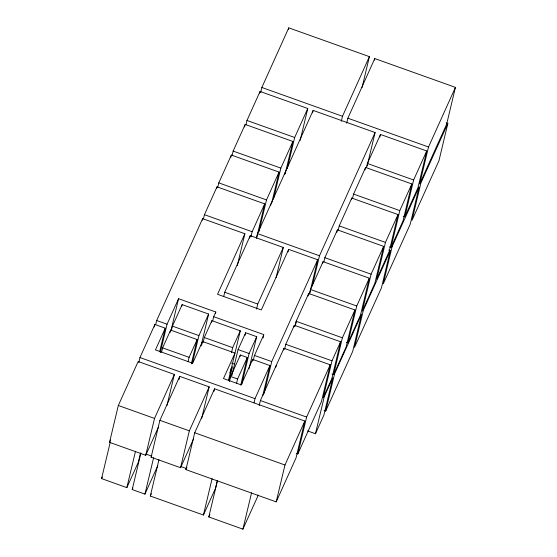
<?xml version="1.0" encoding="UTF-8"?>
<svg xmlns="http://www.w3.org/2000/svg" width="557" height="557" viewBox="0 0 557 557"><rect width="100%" height="100%" fill="white"/><g stroke="black" fill="none" stroke-linecap="round" stroke-linejoin="round"><path stroke-width="0.84" d="M158.494 427.017L145.739 455.278L109.541 442.349L118.321 405.489L138.164 361.514L174.362 374.443L166.982 405.447M140.503 453.015L138.282 462.324L126.836 487.633L101.576 478.595L110.244 442.209M138.763 362.572L139.96 357.545L154.881 324.473L165.255 328.184L159.671 351.641M154.282 326.987L154.881 324.473M155.681 324.689L156.677 320.505L202.644 218.657L244.885 233.745L237.303 265.578M126.836 487.633L135.504 451.247M160.263 352.692L167.051 324.209L178.56 298.705L215.803 312.011L215.406 313.682M161.614 352.059L162.609 347.874L170.63 330.099L197.122 339.561L191.336 363.86M157.735 465.805L144.938 494.108L132.211 489.554L140.879 453.168M170.031 332.613L170.63 330.099M170.978 330.545L178.56 298.705M171.431 330.315L172.426 326.13L182.146 304.602L208.631 314.064L201.049 345.897M145.739 455.278L154.519 418.418L174.362 374.443M181.742 306.273L182.146 304.602M202.247 220.328L202.644 218.657M203.444 218.873L204.44 214.682L217 186.853L264.707 203.897L256.526 238.243M193.662 438.665L180.552 467.713L151.114 457.2L159.894 420.333L179.737 376.365L209.181 386.878L201.599 418.718M216.596 188.531L217 186.853M217.794 187.068L218.79 182.877L231.35 155.055L279.064 172.092L271.677 203.096M144.938 494.108L153.607 457.722M230.751 157.568L231.35 155.055M217.314 480.733L215.496 488.35L203.423 515.03L150.313 496.029L158.982 459.643M232.151 155.271L233.146 151.079L245.171 124.434L292.885 141.471L285.295 173.311M178.943 379.714L179.737 376.365M188.106 361.521L189.102 357.336L197.122 339.561M244.572 126.947L245.171 124.434M245.971 124.65L246.967 120.458L260.056 91.452L307.77 108.49L300.181 140.329M192.332 363.241L198.919 335.586L208.631 314.064M259.659 93.13L260.056 91.452M260.655 92.504L261.853 87.477L288.763 27.85L369.402 56.654L362.022 87.651M201.704 344.832L202.497 341.483L234.977 353.082L223.475 378.565L241.174 384.887L252.676 359.404L269.929 365.566L262.744 395.728M203.096 342.534L204.294 337.507L211.89 320.679L240.29 330.816L228.391 380.73M211.493 322.35L211.89 320.679M212.683 320.888L213.686 316.703L215.803 312.011M180.552 467.713L189.338 430.846L209.181 386.878M223.719 296.449L224.715 292.258L250.26 235.66L283.283 247.454L276.098 277.623M288.366 29.528L288.763 27.85M185.927 469.635L194.713 432.768L214.556 388.8L304.825 421.043L296.039 457.903L276.195 501.871L185.927 469.635L186.992 467.281M249.661 238.173L250.26 235.66M213.958 391.313L214.556 388.8M250.949 236.746L252.147 231.719L264.707 203.897M256.526 237.832L257.522 233.641L313.145 110.411L375.105 132.545L367.119 166.056M258.914 231.761L266.504 199.921L279.064 172.092M231.489 352.678L232.687 347.652L240.29 330.816M270.584 205.505L270.981 203.827M229.261 380.306L232.485 366.764L229.721 372.884M229.449 381.538L230.647 376.511L240.352 355.004L247.301 357.483L240.715 385.131M273.473 199.121L280.853 168.117L292.885 141.471M231.879 375.543L238.069 349.573L245.665 332.738L256.693 336.679L249.104 368.518M239.956 356.675L240.352 355.004M245.066 335.251L245.665 332.738M203.423 515.03L212.092 478.644M284.731 174.536L285.33 172.022M287.287 168.499L294.674 137.495L307.77 108.49M236.593 383.181L237.595 378.99L247.301 357.483M256.54 309.079L257.738 304.052L283.283 247.454M258.316 495.082L242.901 529.15L208.798 516.952L217.467 480.566M241.71 384.511L249.097 353.507L256.693 336.679M252.279 361.082L252.676 359.404M253.275 360.456L254.472 355.429L263.858 334.625L213.686 316.703M312.547 112.925L313.145 110.411M263.064 337.974L263.663 335.46M288.06 251.889L288.665 249.376L317.692 259.743L309.511 294.096M254.006 402.822L255.009 398.631L269.929 365.566M259.186 405.58L260.384 400.553L283.973 348.285L330.21 364.8L321.424 401.66L297.835 453.927L296.213 453.349M264.143 393.43L271.725 361.59L317.692 259.743M275.806 367.174L276.202 365.496M283.576 349.963L283.973 348.285M284.571 349.336L285.769 344.31L294.361 325.267L340.599 341.782L331.812 378.649L323.22 397.691L332 360.825L340.599 341.782M242.901 529.15L251.569 492.764M341.295 121.308L342.492 116.281L369.402 56.654M293.964 326.945L294.361 325.267M294.959 326.318L296.157 321.292L308.717 293.469L354.948 309.977L346.169 346.844L333.608 374.673L331.986 374.088M295.628 324.439L296.623 320.254M346.67 123.222L347.867 118.195L374.777 58.569L455.424 87.372L446.637 124.239L419.727 183.866L428.507 146.999L455.424 87.372M308.118 295.983L308.717 293.469M309.511 293.678L310.507 289.494L323.067 261.665L369.305 278.18L360.518 315.046L347.958 342.868L346.336 342.29M312.303 285.936L319.488 255.767L375.105 132.545M322.67 263.343L323.067 261.665M323.861 261.881L324.863 257.689L337.424 229.867L383.655 246.375L374.875 283.241L362.315 311.071L371.094 274.204L383.655 246.375M374.381 60.247L374.777 58.569M336.825 232.38L337.424 229.867M338.217 230.076L339.213 225.891L351.773 198.062L398.011 214.577L389.225 251.444L376.664 279.266L385.451 242.399L398.011 214.577M276.195 501.871L284.975 465.011L304.825 421.043M351.376 199.74L351.773 198.062M352.567 198.278L353.57 194.087L365.594 167.441L411.832 183.956L403.045 220.823L391.021 247.468L389.399 246.89M364.995 169.955L365.594 167.441M297.835 453.927L306.615 417.068L330.21 364.8M366.388 167.657L367.39 163.473L380.48 134.46L426.718 150.975L417.931 187.841L404.842 216.847L403.219 216.269M379.881 136.973L380.48 134.46M315.45 433.743L324.32 396.514L332.794 377.778L323.923 415.007L315.45 433.743L307.485 430.895M333.608 374.673L342.388 337.807L354.948 309.977M325.727 411.038L334.59 373.803L361.556 314.197L352.685 351.425L325.727 411.038L324.132 410.467M347.958 342.868L356.745 306.002L369.305 278.18M391.021 247.468L399.801 210.602L411.832 183.956M390.318 250.615L381.448 287.844L354.489 347.45L363.352 310.221L390.318 250.615L388.689 250.03M404.842 216.847L413.621 179.981L426.718 150.975M447.842 123.452L438.972 160.681L412.013 220.287L420.876 183.058L447.842 123.452L446.213 122.867M109.541 442.349L110.599 439.995M165.255 328.184L155.445 349.928L192.687 363.227L202.497 341.483M244.885 233.745L217.55 294.312L261.324 309.95L288.665 249.376M151.114 457.2L151.824 455.633M230.814 369.214L231.503 367.683M101.576 478.595L102.293 477.015M132.211 489.554L132.921 487.988M150.313 496.029L151.379 493.676M208.798 516.952L209.878 514.577M261.853 87.477L342.492 116.281M347.867 118.195L428.507 146.999M246.967 120.458L294.674 137.495M367.39 163.473L413.621 179.981M233.146 151.079L280.853 168.117M353.57 194.087L399.801 210.602M218.79 182.877L266.504 199.921M339.213 225.891L385.451 242.399M204.44 214.682L252.147 231.719M257.522 233.641L319.488 255.767M324.863 257.689L371.094 274.204M310.507 289.494L356.745 306.002M224.715 292.258L257.738 304.052M296.157 321.292L342.388 337.807M285.769 344.31L332 360.825M156.677 320.505L167.051 324.209M172.426 326.13L198.919 335.586M204.294 337.507L232.687 347.652M238.069 349.573L249.097 353.507M254.472 355.429L271.725 361.59M231.608 363.108L234.845 364.264M162.609 347.874L189.102 357.336M230.647 376.511L237.595 378.99M139.96 357.545L255.009 398.631M260.384 400.553L306.615 417.068M118.321 405.489L154.519 418.418M159.894 420.333L189.338 430.846M194.713 432.768L284.975 465.011M145.85 454.032L151.42 456.023M180.426 466.397L186.149 468.444M392.114 246.64L383.251 283.868L410.21 224.262L419.08 187.034L392.114 246.64"/></g></svg>
